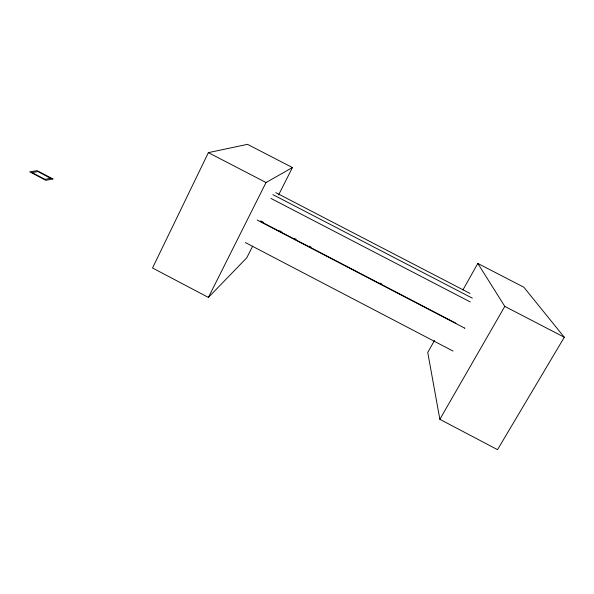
<?xml version="1.0" encoding="UTF-8"?>
<svg xmlns="http://www.w3.org/2000/svg" width="594" height="594" viewBox="0 0 594 594"><rect width="100%" height="100%" fill="white"/><g stroke="black" fill="none" stroke-linecap="round" stroke-linejoin="round"><path stroke-width="0.89" d="M278.616 194.869L292.434 167.56L247.52 144.335L208.39 152.643L152.524 267.998L208.412 297.431L246.792 257.766L252.658 246.176M208.412 297.431L266.023 182.536L292.434 167.56M434.518 340.429L427.754 352.465L439.857 419.305L497.52 449.665L564.3 337.251L523.871 287.244L477.828 263.439L462.941 289.902M439.857 419.305L504.789 306.385L477.828 263.439M208.39 152.643L266.023 182.536M504.789 306.385L564.3 337.251M275.779 192.634L470.025 293.443M272.898 194.624L472.341 298.166M270.983 198.441L470.203 301.915M260.729 220.916L263.194 222.201M279.648 230.769L281.296 231.63M294.453 238.484L296.102 239.337M309.266 246.198L310.907 247.052M380.012 283.048L381.652 283.91M260.269 221.302L455.962 323.247M257.165 220.025L464.82 328.207A12.868 2.539 -62.6 0 0 464.545 328.178M245.374 242.567L453.022 351.061M52.925 178.965L45.879 180.316L29.7 171.829L37.073 170.649L52.925 178.965M50.713 178.289L45.01 179.366L31.987 172.535L37.912 171.569L50.713 178.289"/></g></svg>
